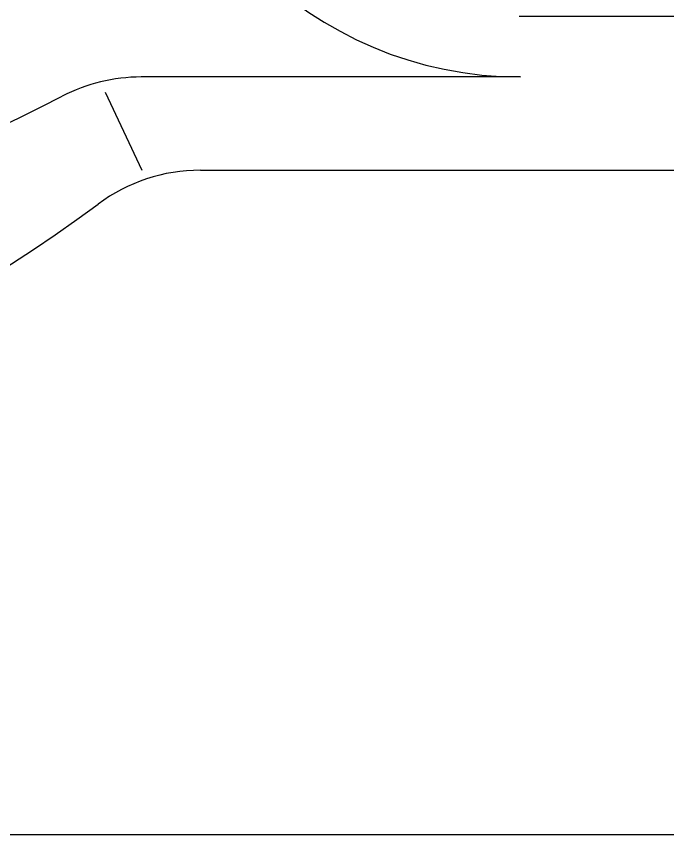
# Model space of a CAD drawing. Header units: millimetres. Extents: x -1155.44 to -1153.31, y 2253.38 to 2255.31.
# Drawn here: x -1154.7261 to -1154.5737, y 2253.5832 to 2253.7748 of the extents above; entities that cross this region are included whole.
import ezdxf

# ---------------------------------------------------------------- set-up
doc = ezdxf.new("R2010")
doc.units = ezdxf.units.MM
doc.header["$LTSCALE"] = 10
doc.layers.add('jacuzzi', color=1, linetype='Continuous')

msp = doc.modelspace()

# ---------------------------------------------------------------- linework, layer by layer
at = {"layer": 'jacuzzi'}
for p, q in [((-1154.132581518463, 2253.774805624922), (-1154.608368511866, 2253.774805624922)), ((-1154.608115107367, 2253.76061180053), (-1154.696885993083, 2253.76061180053)), ((-1154.705297719443, 2253.757084986765), (-1154.696700274354, 2253.738770954629)), ((-1154.683030112485, 2253.738770954629), (-1154.057902395502, 2253.738770954629)), ((-1155.154419407247, 2253.583186600246), (-1153.586530623081, 2253.583186600246))]:
    msp.add_line(p, q, dxfattribs=at)
for centre, radius, start, end in [((-1154.877162928232, 2254.068307984799), 0.3516365118316916, 180, 297.3961287966268), ((-1154.915248643252, 2254.011620014116), 0.3495854671051267, 180, 306.5721841858618), ((-1154.608115107367, 2253.849196967516), 0.08858516698635562, 180, 270), ((-1154.696885993083, 2253.720460999399), 0.04015080113100623, 90, 117.3961287966269), ((-1154.683030112485, 2253.698620153498), 0.04015080113100623, 90, 126.5721841858617)]:
    msp.add_arc(centre, radius, start, end, dxfattribs=at)

doc.saveas('drawing.dxf')
